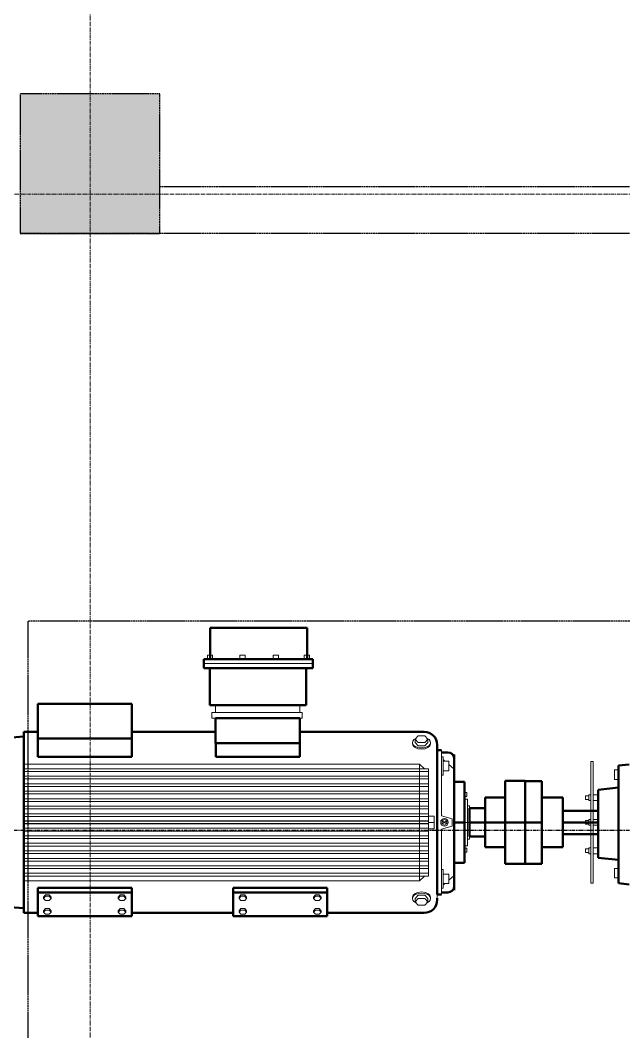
# Model space of a CAD drawing. Header units: inches. Extents: x 86328 to 235202, y 68629 to 184293.
# Drawn here: x 150276 to 152222, y 130742 to 134003 of the extents above; entities that cross this region are included whole.
import ezdxf

# ---------------------------------------------------------------- set-up
doc = ezdxf.new("R2010")
doc.units = ezdxf.units.IN
doc.header["$MEASUREMENT"] = 0
for name, pattern in [('CENTER', [2, 1.25, -0.25, 0.25, -0.25]), ('HIDDEN', [0.375, 0.25, -0.125]), ('PHANTOM2', [1.25, 0.625, -0.125, 0.125, -0.125, 0.125, -0.125])]:
    doc.linetypes.add(name, pattern=pattern)
doc.layers.add('.5', color=8, linetype='Continuous', lineweight=0)
doc.layers.add('DIM', color=251, linetype='Continuous', lineweight=0)

msp = doc.modelspace()

# ---------------------------------------------------------------- hatches: boundary and pattern name
at = {"layer": 'DIM', "linetype": 'HIDDEN', "lineweight": 25, "ltscale": 10}
h = msp.add_hatch(color=8, dxfattribs=at)
h.paths.add_polyline_path([(142275.9, 133615.4), (141975.9, 133615.4), (141975.9, 133315.4), (142275.9, 133315.4)])
h.paths.add_polyline_path([(146225.9, 133765.4), (145775.9, 133765.4), (145775.9, 133315.4), (146225.9, 133315.4)])
h.paths.add_polyline_path([(142275.9, 129340.4), (141975.9, 129340.4), (141975.9, 129040.4), (142275.9, 129040.4)])
h.paths.add_polyline_path([(150726.3, 133765.4), (150276.3, 133765.4), (150276.3, 133315.4), (150726.3, 133315.4)])
h.paths.add_polyline_path([(155226.3, 133965.4), (154776.3, 133965.4), (154776.3, 133315.4), (155226.3, 133315.4)])
h.paths.add_polyline_path([(145925.9, 129040.4), (145925.9, 129340.4), (145775.9, 129340.4), (145775.9, 129040.4)])

# ---------------------------------------------------------------- linework, layer by layer
at = {"layer": '.5', "color": 8, "linetype": 'CENTER', "ltscale": 10}
for p, q in [((150501.3, 116744.2), (150501.3, 148032.4)), ((193391.9, 133442.1), (128877.6, 133442.1))]:
    msp.add_line(p, q, dxfattribs=at)
at = {"color": 8, "linetype": 'PHANTOM2', "ltscale": 20}
msp.add_line((175241.1, 131390.5), (142490.5, 131390.5), dxfattribs=at)
at = {"layer": 'DIM', "color": 8, "linetype": 'HIDDEN', "lineweight": 25, "ltscale": 10}
for p, q in [((150726.3, 133765.4), (150276.3, 133765.4)), ((150276.3, 133765.4), (150276.3, 133315.4)), ((150726.3, 133315.4), (150726.3, 133765.4)), ((154776.3, 133465.4), (150726.3, 133465.4)), ((186276.3, 133315.4), (150276.3, 133315.4)), ((150276.3, 133315.4), (150726.3, 133315.4)), ((153301.3, 132065.4), (150301.3, 132065.4)), ((150301.3, 132065.4), (150301.3, 130717.9))]:
    msp.add_line(p, q, dxfattribs=at)
at = {"layer": 'DIM', "color": 8, "lineweight": 50}
for p, q in [((151201.3, 132043.5), (150888.2, 132043.5)), ((150888.2, 132043.5), (150888.2, 131942.4)), ((151201.3, 131942.4), (151201.3, 132043.5)), ((151220, 131942.4), (150868.2, 131942.4)), ((150868.2, 131942.4), (150868.2, 131914.3)), ((150888.2, 131942.4), (151201.3, 131942.4)), ((151220, 131914.3), (151220, 131942.4)), ((150868.2, 131914.3), (151220, 131914.3)), ((151198, 131914.3), (150887.7, 131914.3)), ((150887.7, 131914.3), (150887.7, 131794.8)), ((151198, 131794.8), (151198, 131914.3)), ((150332.7, 131798.7), (150636, 131798.7)), ((150332.7, 131687.6), (150332.7, 131798.7)), ((150636, 131798.7), (150636, 131687.6)), ((150887.7, 131794.8), (151198, 131794.8)), ((150906.3, 131672), (150906.3, 131752.5)), ((150906.3, 131752.5), (151177.6, 131752.5)), ((151177.6, 131752.5), (151177.6, 131672)), ((150287.5, 131693.4), (149960.7, 131668.8)), ((150287.5, 131124.9), (150287.5, 131708.5)), ((150287.5, 131708.5), (150332.7, 131708.5)), ((150332.7, 131687.6), (150636, 131687.6)), ((150332.7, 131627.9), (150332.7, 131687.6)), ((150636, 131687.6), (150332.7, 131687.6)), ((150636, 131708.5), (150906.3, 131708.5)), ((150636, 131687.6), (150636, 131627.9)), ((151550.8, 131708.5), (151177.6, 131708.5)), ((151579, 131708.5), (151549.9, 131708.5)), ((151177.6, 131672), (150906.3, 131672)), ((151177.6, 131672), (150907.2, 131672)), ((150907.2, 131672), (150907.2, 131627.9)), ((151177.6, 131627.9), (151177.6, 131672)), ((151620.9, 131660.9), (151620.9, 131666.6)), ((151620.9, 131649.4), (151620.9, 131660.9)), ((151620.9, 131416.7), (151620.9, 131649.4)), ((151620.9, 131649.4), (151634.5, 131649.4)), ((150636, 131627.9), (150332.7, 131627.9)), ((150907.2, 131627.9), (151177.6, 131627.9)), ((151654.8, 131642.3), (151634.5, 131642.3)), ((151675.9, 131635.5), (151675.9, 131212.2)), ((151675.9, 131197.9), (151675.9, 131621.2)), ((152205.1, 131600.3), (152239.6, 131603.8)), ((152205.1, 131528.7), (152205.1, 131600.3)), ((151839.4, 131416.7), (151839.4, 131550.5)), ((151839.4, 131550.5), (151904.5, 131550.5)), ((151904.5, 131550.5), (151904.5, 131416.7)), ((151958.3, 131550), (151904.5, 131550)), ((151904.5, 131550), (151904.5, 131416.7)), ((151958.3, 131416.7), (151958.3, 131550)), ((151675.9, 131416.7), (151675.9, 131547)), ((151675.9, 131547), (151708.8, 131547)), ((151708.8, 131547), (151708.8, 131416.7)), ((152139.5, 131521.2), (152205.1, 131528.7)), ((152139.5, 131302.4), (152139.5, 131521.2)), ((152205.1, 131528.7), (152205.1, 131294)), ((151839.4, 131496.7), (151775.2, 131496.7)), ((151775.2, 131496.7), (151775.2, 131416.7)), ((151839.4, 131416.7), (151839.4, 131496.7)), ((151958.3, 131336.7), (151958.3, 131496.7)), ((151958.3, 131496.7), (152025.3, 131496.7)), ((152025.3, 131496.7), (152025.3, 131336.7)), ((151775.2, 131462.3), (151725.2, 131462.3)), ((151725.2, 131462.3), (151725.2, 131416.7)), ((151775.2, 131416.7), (151775.2, 131462.3)), ((152139.5, 131454.3), (152025.3, 131454.3)), ((152025.3, 131454.3), (152025.3, 131416.7)), ((152139.5, 131416.7), (152139.5, 131454.3)), ((151620.9, 131416.7), (151620.9, 131184)), ((151708.8, 131416.7), (151675.9, 131416.7)), ((151708.8, 131416.7), (151675.9, 131416.7)), ((151675.9, 131416.7), (151675.9, 131286.3)), ((151708.8, 131286.3), (151708.8, 131416.7)), ((151725.2, 131416.7), (151775.2, 131416.7)), ((151725.2, 131416.7), (151775.2, 131416.7)), ((151725.2, 131371), (151725.2, 131416.7)), ((151775.2, 131416.7), (151839.4, 131416.7)), ((151775.2, 131416.7), (151775.2, 131371)), ((151775.2, 131416.7), (151839.4, 131416.7)), ((151775.2, 131336.7), (151775.2, 131416.7)), ((151904.5, 131416.7), (151839.4, 131416.7)), ((151904.5, 131416.7), (151839.4, 131416.7)), ((151839.4, 131416.7), (151839.4, 131282.8)), ((151839.4, 131416.7), (151839.4, 131336.7)), ((151904.5, 131416.7), (151958.3, 131416.7)), ((151904.5, 131283.4), (151904.5, 131416.7)), ((151904.5, 131416.7), (151958.3, 131416.7)), ((151904.5, 131282.8), (151904.5, 131416.7)), ((151958.3, 131416.7), (151958.3, 131283.4)), ((152025.3, 131416.7), (152139.5, 131416.7)), ((152025.3, 131379.1), (152025.3, 131416.7)), ((152025.3, 131416.7), (152139.5, 131416.7)), ((152139.5, 131416.7), (152139.5, 131379.1)), ((151775.2, 131371), (151725.2, 131371)), ((152139.5, 131379.1), (152025.3, 131379.1)), ((151839.4, 131336.7), (151775.2, 131336.7)), ((152025.3, 131336.7), (151958.3, 131336.7)), ((152205.1, 131296.5), (152139.5, 131302.4)), ((152205.1, 131220.5), (152205.1, 131296.5)), ((151675.9, 131286.3), (151708.8, 131286.3)), ((151839.4, 131282.8), (151904.5, 131282.8)), ((151958.3, 131283.4), (151904.5, 131283.4)), ((150636, 131205.4), (150332.7, 131205.4)), ((150332.7, 131205.4), (150332.7, 131190.5)), ((150636, 131190.5), (150636, 131205.4)), ((151265.9, 131205.4), (150962.6, 131205.4)), ((150962.6, 131205.4), (150962.6, 131190.5)), ((151265.9, 131190.5), (151265.9, 131205.4)), ((151654.8, 131191.1), (151634.5, 131191.1)), ((152239.6, 131216.1), (152205.1, 131220.5)), ((150287.5, 131139.9), (149960.7, 131164.5)), ((150332.7, 131190.5), (150636, 131190.5)), ((150636, 131190.5), (150332.7, 131190.5)), ((150332.7, 131190.5), (150332.7, 131114.3)), ((150636, 131114.3), (150636, 131190.5)), ((150962.6, 131190.5), (151265.9, 131190.5)), ((151265.9, 131190.5), (150962.6, 131190.5)), ((150962.6, 131190.5), (150962.6, 131114.3)), ((151265.9, 131114.3), (151265.9, 131190.5)), ((151620.9, 131184), (151634.5, 131184)), ((151620.9, 131172.5), (151620.9, 131166.8)), ((150332.7, 131124.9), (150287.5, 131124.9)), ((150332.7, 131114.3), (150636, 131114.3)), ((150962.6, 131124.9), (150636, 131124.9)), ((150962.6, 131114.3), (151265.9, 131114.3)), ((151316.5, 131124.9), (151265.9, 131124.9)), ((151316.5, 131124.9), (151579, 131124.9)), ((151579, 131124.9), (151549.9, 131124.9))]:
    msp.add_line(p, q, dxfattribs=at)
at = {"layer": 'DIM', "color": 8, "linetype": 'Continuous'}
for p, q in [((150896.7, 131956.2), (150879.7, 131956.2)), ((150879.7, 131956.2), (150879.7, 131942.4)), ((150879.7, 131942.4), (150896.7, 131942.4)), ((150896.7, 131942.4), (150896.7, 131956.2)), ((151001.5, 131956.2), (150984.5, 131956.2)), ((150984.5, 131956.2), (150984.5, 131942.4)), ((150984.5, 131942.4), (151001.5, 131942.4)), ((151001.5, 131942.4), (151001.5, 131956.2)), ((151109.3, 131956.2), (151092.3, 131956.2)), ((151092.3, 131956.2), (151092.3, 131942.4)), ((151092.3, 131942.4), (151109.3, 131942.4)), ((151109.3, 131942.4), (151109.3, 131956.2)), ((151191.5, 131942.4), (151191.5, 131956.2)), ((151191.5, 131956.2), (151208.5, 131956.2)), ((151208.5, 131942.4), (151191.5, 131942.4)), ((151208.5, 131956.2), (151208.5, 131942.4)), ((151220, 131928.4), (150868.2, 131928.4)), ((151177.6, 131794.8), (150906.3, 131794.8)), ((150906.3, 131794.8), (150906.3, 131771.1)), ((151177.6, 131771.1), (151177.6, 131794.8)), ((151185.3, 131771.1), (150893.6, 131771.1)), ((150893.6, 131771.1), (150893.6, 131752.5)), ((150893.6, 131752.5), (151185.3, 131752.5)), ((150906.3, 131771.1), (151177.6, 131771.1)), ((151185.3, 131752.5), (151185.3, 131771.1)), ((151177.6, 131708.5), (151306.6, 131708.5)), ((151549.3, 131684.5), (151559.7, 131695.9)), ((151559.7, 131674.1), (151549.3, 131684.5)), ((151549.3, 131673.9), (151549.3, 131684.5)), ((151559.7, 131695.9), (151580.4, 131695.9)), ((151580.4, 131695.9), (151590.8, 131684.5)), ((151590.8, 131684.5), (151580.4, 131674.1)), ((151590.8, 131673.9), (151590.8, 131684.5)), ((151540.6, 131670), (151540.6, 131673.9)), ((151559.7, 131663.5), (151549.3, 131673.9)), ((151549.3, 131673.9), (151549.3, 131673.9)), ((151580.4, 131674.1), (151559.7, 131674.1)), ((151580.4, 131663.5), (151559.7, 131663.5)), ((151563.8, 131653.1), (151563.8, 131653.1)), ((151590.8, 131673.9), (151580.4, 131663.5)), ((151590.8, 131673.9), (151590.8, 131673.9)), ((151599.6, 131670), (151599.6, 131673.9)), ((151634.5, 131438), (151634.5, 131649.4)), ((151634.5, 131568.9), (151634.5, 131628.4)), ((151634.5, 131628.4), (151639.5, 131628.4)), ((151639.5, 131628.4), (151639.5, 131568.9)), ((151639.5, 131619), (151645.5, 131613.9)), ((151563.8, 131604.7), (150287.5, 131604.7)), ((151592.6, 131589.8), (150287.5, 131589.8)), ((151563.8, 131417.3), (151563.8, 131604.7)), ((151563.8, 131604.7), (151580.1, 131589.8)), ((151592.6, 131416.7), (151592.6, 131589.8)), ((151639.5, 131613.9), (151658, 131613.9)), ((151639.5, 131583.3), (151639.5, 131613.9)), ((151658, 131583.3), (151639.5, 131583.3)), ((151658, 131613.9), (151658, 131583.3)), ((151658, 131603.4), (151675.9, 131588.4)), ((152115.7, 131612.6), (152124.1, 131612.6)), ((152115.7, 131220.7), (152115.7, 131612.6)), ((152124.1, 131612.6), (152124.1, 131220.7)), ((152205.1, 131586.1), (152192.8, 131586.1)), ((152192.8, 131586.1), (152192.8, 131555.3)), ((152205.1, 131555.3), (152205.1, 131586.1)), ((151592.6, 131580.9), (150287.5, 131580.9)), ((151592.6, 131565.6), (150287.5, 131565.6)), ((151592.6, 131556.7), (150287.5, 131556.7)), ((151639.5, 131568.9), (151634.5, 131568.9)), ((152192.8, 131555.3), (152205.1, 131555.3)), ((151592.6, 131541.4), (150287.5, 131541.4)), ((151592.6, 131532.5), (150287.5, 131532.5)), ((151592.6, 131517.2), (150287.5, 131517.2)), ((151592.6, 131508.3), (150287.5, 131508.3)), ((151592.6, 131493), (150287.5, 131493)), ((151708.8, 131512.8), (151716.1, 131512.8)), ((151708.8, 131500.3), (151708.8, 131512.8)), ((151716.1, 131500.3), (151708.8, 131500.3)), ((151718.3, 131491.7), (151708.8, 131491.7)), ((151708.8, 131491.7), (151708.8, 131416.7)), ((151716.1, 131512.8), (151716.1, 131500.3)), ((151718.3, 131416.7), (151718.3, 131491.7)), ((152109.3, 131502), (152098.7, 131502)), ((152098.7, 131502), (152098.7, 131490.7)), ((152098.7, 131490.7), (152109.3, 131490.7)), ((152109.3, 131505.8), (152115.7, 131505.8)), ((152109.3, 131486.9), (152109.3, 131505.8)), ((152109.3, 131490.7), (152109.3, 131502)), ((152115.7, 131486.9), (152109.3, 131486.9)), ((152115.7, 131505.8), (152115.7, 131486.9)), ((152124.1, 131505.8), (152139.5, 131505.8)), ((152124.1, 131486.9), (152124.1, 131505.8)), ((152139.5, 131486.9), (152124.1, 131486.9)), ((152139.5, 131505.8), (152139.5, 131486.9)), ((151592.6, 131484.1), (150287.5, 131484.1)), ((151592.6, 131468.9), (150287.5, 131468.9)), ((151592.6, 131460), (150287.5, 131460)), ((151725.2, 131470.4), (151718.3, 131470.4)), ((151718.3, 131470.4), (151718.3, 131416.7)), ((151725.2, 131416.7), (151725.2, 131470.4)), ((151592.6, 131444.7), (150287.5, 131444.7)), ((151592.6, 131435.8), (150287.5, 131435.8)), ((151592.6, 131421.8), (150287.5, 131421.8)), ((151592.6, 131420.5), (150287.5, 131420.5)), ((151611.1, 131436.9), (151592.6, 131436.9)), ((151592.6, 131436.9), (151592.6, 131416.7)), ((151611.1, 131436.9), (151592.6, 131436.9)), ((151592.6, 131436.9), (151592.6, 131416.7)), ((151611.1, 131416.7), (151611.1, 131436.9)), ((151611.1, 131416.7), (151611.1, 131436.9)), ((151634.5, 131438), (151669.5, 131428.3)), ((151636.3, 131421.2), (151644.2, 131425.8)), ((151644.2, 131425.8), (151636.3, 131421.2)), ((151636.3, 131412.1), (151636.3, 131421.2)), ((151636.3, 131421.2), (151652.1, 131412.1)), ((151636.3, 131421.2), (151636.3, 131412.1)), ((151636.3, 131412.1), (151652.1, 131421.2)), ((151644.2, 131425.8), (151652.1, 131421.2)), ((151652.1, 131421.2), (151644.2, 131425.8)), ((151652.1, 131421.2), (151652.1, 131412.1)), ((151652.1, 131412.1), (151652.1, 131421.2)), ((151669.5, 131428.3), (151669.5, 131416.7)), ((152109.3, 131422.4), (152098.7, 131422.4)), ((152098.7, 131422.4), (152098.7, 131411)), ((152109.3, 131426.1), (152115.7, 131426.1)), ((152109.3, 131407.2), (152109.3, 131426.1)), ((152109.3, 131411), (152109.3, 131422.4)), ((152115.7, 131426.1), (152115.7, 131407.2)), ((152124.1, 131426.1), (152139.5, 131426.1)), ((152124.1, 131407.2), (152124.1, 131426.1)), ((152139.5, 131426.1), (152139.5, 131407.2)), ((151592.6, 131412.9), (150287.5, 131412.9)), ((151592.6, 131411.6), (150287.5, 131411.6)), ((151592.6, 131397.6), (150287.5, 131397.6)), ((151592.6, 131388.7), (150287.5, 131388.7)), ((151563.8, 131416.1), (151563.8, 131228.6)), ((151592.6, 131416.7), (151611.1, 131416.7)), ((151592.6, 131416.7), (151611.1, 131416.7)), ((151592.6, 131396.4), (151592.6, 131416.7)), ((151592.6, 131416.7), (151592.6, 131243.6)), ((151592.6, 131416.7), (151611.1, 131416.7)), ((151592.6, 131396.4), (151592.6, 131416.7)), ((151592.6, 131416.7), (151611.1, 131416.7)), ((151611.1, 131396.4), (151592.6, 131396.4)), ((151611.1, 131396.4), (151592.6, 131396.4)), ((151611.1, 131416.7), (151611.1, 131396.4)), ((151611.1, 131416.7), (151611.1, 131396.4)), ((151634.5, 131395.3), (151669.5, 131405)), ((151634.5, 131395.3), (151634.5, 131184)), ((151644.2, 131407.6), (151636.3, 131412.1)), ((151636.3, 131412.1), (151644.2, 131407.6)), ((151652.1, 131412.1), (151644.2, 131407.6)), ((151644.2, 131407.6), (151652.1, 131412.1)), ((151669.5, 131405), (151669.5, 131416.7)), ((151708.8, 131416.7), (151718.3, 131416.7)), ((151708.8, 131416.7), (151718.3, 131416.7)), ((151708.8, 131341.6), (151708.8, 131416.7)), ((151718.3, 131416.7), (151725.2, 131416.7)), ((151718.3, 131416.7), (151718.3, 131341.6)), ((151718.3, 131416.7), (151725.2, 131416.7)), ((151718.3, 131363), (151718.3, 131416.7)), ((151725.2, 131416.7), (151725.2, 131363)), ((152098.7, 131411), (152109.3, 131411)), ((152115.7, 131407.2), (152109.3, 131407.2)), ((152139.5, 131407.2), (152124.1, 131407.2)), ((151592.6, 131373.4), (150287.5, 131373.4)), ((151592.6, 131364.5), (150287.5, 131364.5)), ((151725.2, 131363), (151718.3, 131363)), ((151592.6, 131349.2), (150287.5, 131349.2)), ((151592.6, 131340.3), (150287.5, 131340.3)), ((151592.6, 131325), (150287.5, 131325)), ((151718.3, 131341.6), (151708.8, 131341.6)), ((151716.1, 131333.1), (151708.8, 131333.1)), ((151708.8, 131333.1), (151708.8, 131320.5)), ((151716.1, 131320.5), (151716.1, 131333.1)), ((152109.3, 131330.9), (152098.7, 131330.9)), ((152098.7, 131330.9), (152098.7, 131319.5)), ((152109.3, 131334.6), (152115.7, 131334.6)), ((152109.3, 131315.7), (152109.3, 131334.6)), ((152109.3, 131319.5), (152109.3, 131330.9)), ((152115.7, 131334.6), (152115.7, 131315.7)), ((152124.1, 131334.6), (152139.5, 131334.6)), ((152124.1, 131315.7), (152124.1, 131334.6)), ((152139.5, 131334.6), (152139.5, 131315.7)), ((151592.6, 131316.1), (150287.5, 131316.1)), ((151592.6, 131300.8), (150287.5, 131300.8)), ((151592.6, 131291.9), (150287.5, 131291.9)), ((151708.8, 131320.5), (151716.1, 131320.5)), ((152098.7, 131319.5), (152109.3, 131319.5)), ((152115.7, 131315.7), (152109.3, 131315.7)), ((152139.5, 131315.7), (152124.1, 131315.7)), ((151592.6, 131276.6), (150287.5, 131276.6)), ((151592.6, 131267.7), (150287.5, 131267.7)), ((151639.5, 131264.5), (151634.5, 131264.5)), ((151634.5, 131264.5), (151634.5, 131205)), ((151639.5, 131205), (151639.5, 131264.5)), ((152192.8, 131237.6), (152192.8, 131268.3)), ((152192.8, 131268.3), (152205.1, 131268.3)), ((152205.1, 131268.3), (152205.1, 131237.6)), ((151592.6, 131252.5), (150287.5, 131252.5)), ((151592.6, 131243.6), (150287.5, 131243.6)), ((151563.8, 131228.6), (150287.5, 131228.6)), ((151563.8, 131228.6), (151580.1, 131243.6)), ((151658, 131250), (151639.5, 131250)), ((151639.5, 131250), (151639.5, 131219.5)), ((151658, 131219.5), (151658, 131250)), ((151658, 131229.9), (151675.9, 131245)), ((152205.1, 131237.6), (152192.8, 131237.6)), ((151634.5, 131205), (151639.5, 131205)), ((151639.5, 131214.4), (151645.5, 131219.5)), ((151639.5, 131219.5), (151658, 131219.5)), ((152124.1, 131220.7), (152115.7, 131220.7)), ((150357.8, 131183.2), (150351.8, 131175.8)), ((150357.8, 131178.5), (150351.8, 131171.1)), ((150351.8, 131171.1), (150351.8, 131175.8)), ((150351.8, 131171.1), (150357.8, 131164.7)), ((150370, 131183.2), (150357.8, 131183.2)), ((150370, 131178.5), (150357.8, 131178.5)), ((150357.8, 131164.7), (150370, 131164.7)), ((150376.1, 131175.8), (150370, 131183.2)), ((150376.1, 131171.1), (150370, 131178.5)), ((150370, 131164.7), (150376.1, 131171.1)), ((150376.1, 131171.1), (150376.1, 131175.8)), ((150592.5, 131175.8), (150598.6, 131183.2)), ((150592.5, 131171.1), (150598.6, 131178.5)), ((150592.5, 131171.1), (150592.5, 131175.8)), ((150598.6, 131164.7), (150592.5, 131171.1)), ((150598.6, 131183.2), (150610.8, 131183.2)), ((150598.6, 131178.5), (150610.8, 131178.5)), ((150610.8, 131164.7), (150598.6, 131164.7)), ((150610.8, 131183.2), (150616.9, 131175.8)), ((150610.8, 131178.5), (150616.9, 131171.1)), ((150616.9, 131171.1), (150610.8, 131164.7)), ((150616.9, 131171.1), (150616.9, 131175.8)), ((150987.8, 131183.2), (150981.7, 131175.8)), ((150987.8, 131178.5), (150981.7, 131171.1)), ((150981.7, 131171.1), (150981.7, 131175.8)), ((150981.7, 131171.1), (150987.8, 131164.7)), ((151000, 131183.2), (150987.8, 131183.2)), ((151000, 131178.5), (150987.8, 131178.5)), ((150987.8, 131164.7), (151000, 131164.7)), ((151006, 131175.8), (151000, 131183.2)), ((151006, 131171.1), (151000, 131178.5)), ((151000, 131164.7), (151006, 131171.1)), ((151006, 131171.1), (151006, 131175.8)), ((151222.4, 131175.8), (151228.5, 131183.2)), ((151222.4, 131171.1), (151228.5, 131178.5)), ((151222.4, 131171.1), (151222.4, 131175.8)), ((151228.5, 131164.7), (151222.4, 131171.1)), ((151228.5, 131183.2), (151240.7, 131183.2)), ((151228.5, 131178.5), (151240.7, 131178.5)), ((151240.7, 131164.7), (151228.5, 131164.7)), ((151240.7, 131183.2), (151246.8, 131175.8)), ((151240.7, 131178.5), (151246.8, 131171.1)), ((151246.8, 131171.1), (151240.7, 131164.7)), ((151246.8, 131171.1), (151246.8, 131175.8)), ((151540.6, 131175.2), (151540.6, 131171.3)), ((151559.7, 131181.7), (151549.3, 131171.3)), ((151549.3, 131171.3), (151549.3, 131171.3)), ((151549.3, 131171.3), (151549.3, 131160.6)), ((151559.7, 131171), (151549.3, 131160.6)), ((151549.3, 131160.6), (151559.7, 131149.3)), ((151580.4, 131181.7), (151559.7, 131181.7)), ((151580.4, 131171), (151559.7, 131171)), ((151590.8, 131171.3), (151580.4, 131181.7)), ((151590.8, 131160.6), (151580.4, 131171)), ((151580.4, 131149.3), (151590.8, 131160.6)), ((151590.8, 131171.3), (151590.8, 131171.3)), ((151590.8, 131171.3), (151590.8, 131160.6)), ((151599.6, 131175.2), (151599.6, 131171.3)), ((151620.9, 131184), (151620.9, 131172.5)), ((150357.8, 131139), (150351.8, 131131.6)), ((150357.8, 131134.2), (150351.8, 131126.8)), ((150351.8, 131126.8), (150351.8, 131131.6)), ((150351.8, 131126.8), (150357.8, 131120.5)), ((150370, 131139), (150357.8, 131139)), ((150370, 131134.2), (150357.8, 131134.2)), ((150376.1, 131131.6), (150370, 131139)), ((150376.1, 131126.8), (150370, 131134.2)), ((150370, 131120.5), (150376.1, 131126.8)), ((150376.1, 131126.8), (150376.1, 131131.6)), ((150592.5, 131131.6), (150598.6, 131139)), ((150592.5, 131126.8), (150598.6, 131134.2)), ((150592.5, 131126.8), (150592.5, 131131.6)), ((150598.6, 131120.5), (150592.5, 131126.8)), ((150598.6, 131139), (150610.8, 131139)), ((150598.6, 131134.2), (150610.8, 131134.2)), ((150610.8, 131139), (150616.9, 131131.6)), ((150610.8, 131134.2), (150616.9, 131126.8)), ((150616.9, 131126.8), (150610.8, 131120.5)), ((150616.9, 131126.8), (150616.9, 131131.6)), ((150987.8, 131139), (150981.7, 131131.6)), ((150987.8, 131134.2), (150981.7, 131126.8)), ((150981.7, 131126.8), (150981.7, 131131.6)), ((150981.7, 131126.8), (150987.8, 131120.5)), ((151000, 131139), (150987.8, 131139)), ((151000, 131134.2), (150987.8, 131134.2)), ((151006, 131131.6), (151000, 131139)), ((151006, 131126.8), (151000, 131134.2)), ((151000, 131120.5), (151006, 131126.8)), ((151006, 131126.8), (151006, 131131.6)), ((151222.4, 131131.6), (151228.5, 131139)), ((151222.4, 131126.8), (151228.5, 131134.2)), ((151222.4, 131126.8), (151222.4, 131131.6)), ((151228.5, 131120.5), (151222.4, 131126.8)), ((151228.5, 131139), (151240.7, 131139)), ((151228.5, 131134.2), (151240.7, 131134.2)), ((151240.7, 131139), (151246.8, 131131.6)), ((151240.7, 131134.2), (151246.8, 131126.8)), ((151246.8, 131126.8), (151240.7, 131120.5)), ((151246.8, 131126.8), (151246.8, 131131.6)), ((151559.7, 131149.3), (151580.4, 131149.3)), ((150357.8, 131120.5), (150370, 131120.5)), ((150610.8, 131120.5), (150598.6, 131120.5)), ((150987.8, 131120.5), (151000, 131120.5)), ((151240.7, 131120.5), (151228.5, 131120.5))]:
    msp.add_line(p, q, dxfattribs=at)
msp.add_circle((151644.2, 131416.7), 12.2, dxfattribs=at)
msp.add_circle((151644.2, 131416.7), 12.2, dxfattribs=at)
at = {"layer": 'DIM', "color": 8, "lineweight": 50}
for centre, radius, start, end in [((151579, 131666.6), 41.9, 0, 90), ((151654.8, 131621.2), 21.1, 0, 90), ((151654.8, 131212.2), 21.1, 270, 0), ((151579, 131166.8), 41.9, 270, 0)]:
    msp.add_arc(centre, radius, start, end, dxfattribs=at)
at = {"layer": 'DIM', "color": 8, "linetype": 'Continuous'}
for centre, start, end in [((151610.2, 131662), 359.9696, 359.9696), ((151610.2, 131171.3), 0.0304, 0.0304)]:
    msp.add_arc(centre, 3.25, start, end, dxfattribs=at)
at = {"layer": 'DIM', "color": 8, "linetype": 'Continuous', "extrusion": (0, 0, -1)}
for centre, major_axis, start_param, end_param in [((151570.1, 131673.9), (29.5, 0), -0.915374, 4.051923), ((151570.1, 131670), (-29.5, 0), 3.141593, 6.283185)]:
    msp.add_ellipse(centre, major_axis=major_axis, ratio=0.58591, start_param=start_param, end_param=end_param, dxfattribs=at)
at = {"layer": 'DIM', "color": 8, "linetype": 'Continuous'}
for centre, start_param, end_param in [((151570.1, 131175.2), 3.141593, 6.283185), ((151570.1, 131171.3), 2.226219, 7.193516)]:
    msp.add_ellipse(centre, major_axis=(-29.5, 0), ratio=0.58591, start_param=start_param, end_param=end_param, dxfattribs=at)

doc.saveas('drawing.dxf')
